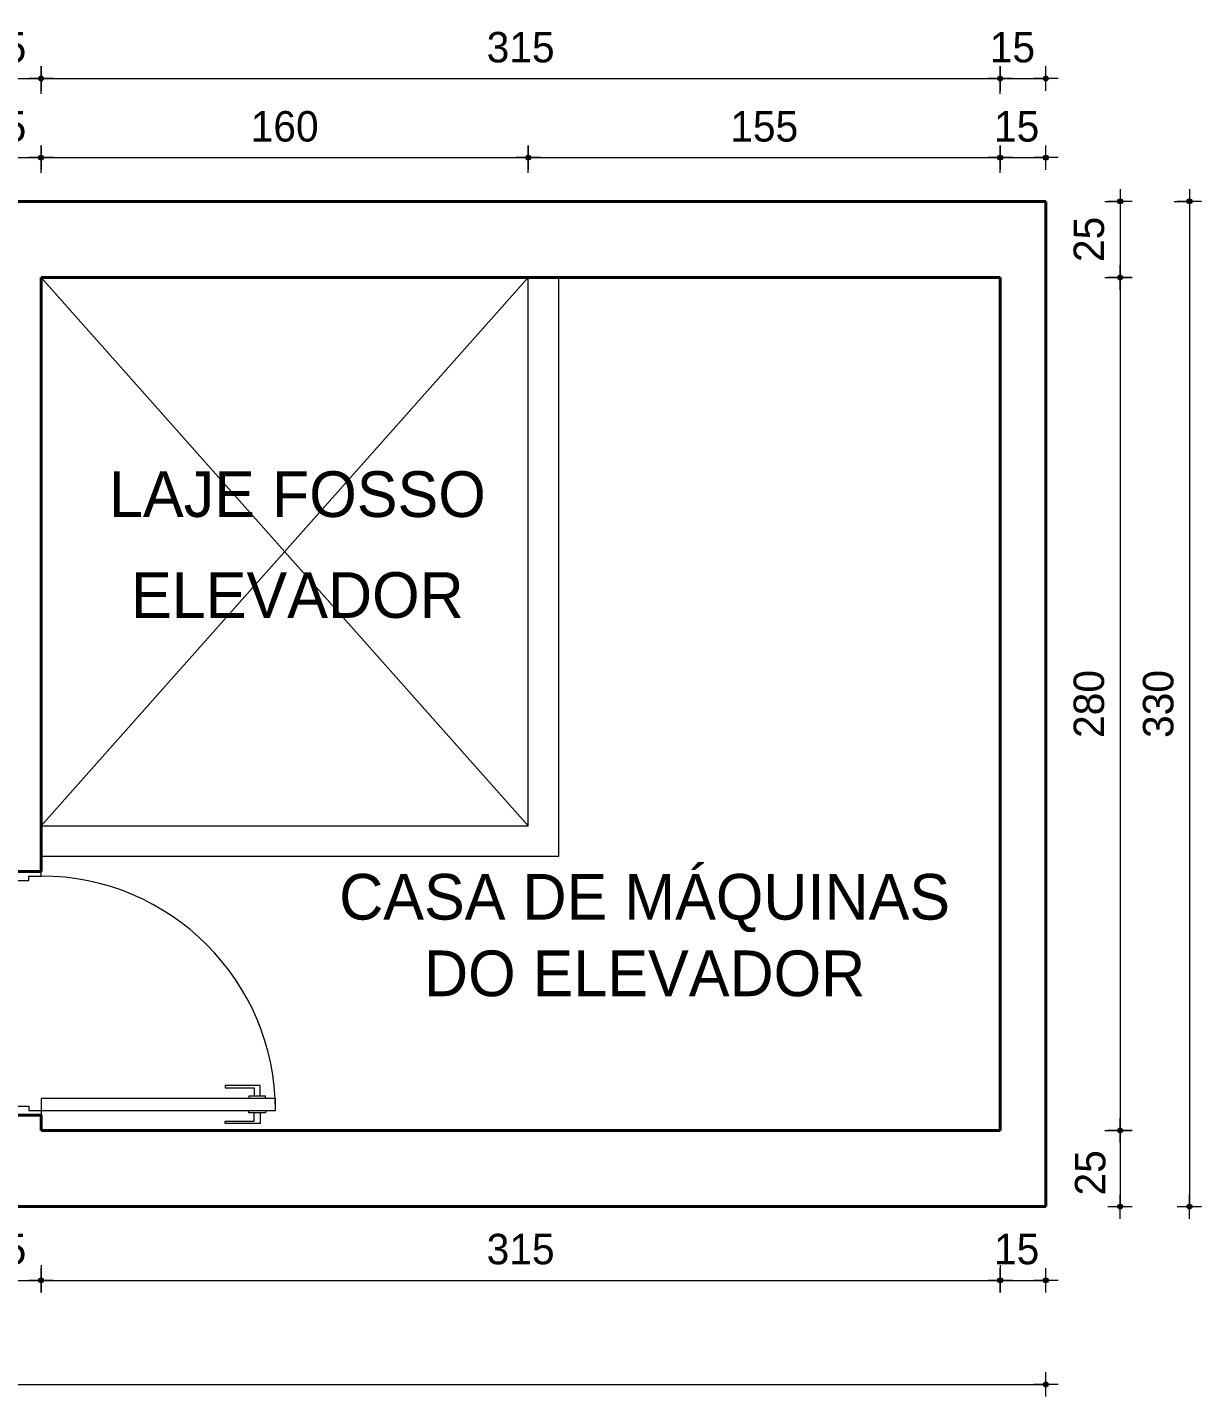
# Model space of a CAD drawing. Header units: millimetres. Extents: x 13204 to 24802, y 21209 to 40694.
# Drawn here: x 18572.7 to 18958.3, y 37624.4 to 38073.9 of the extents above; entities that cross this region are included whole.
import ezdxf
from ezdxf.enums import TextEntityAlignment as Align

# ---------------------------------------------------------------- set-up
doc = ezdxf.new("R2010")
doc.units = ezdxf.units.MM
for name, color, linetype, lineweight in [('COTAS', 30, 'Continuous', 5), ('Esquadrias', 2, 'Continuous', 20), ('PAREDE', 1, 'Continuous', 40), ('Paredes', 1, 'Continuous', 40), ('PISO', 5, 'Continuous', 5), ('TEXTO', 4, 'Continuous', 5)]:
    doc.layers.add(name, color=color, linetype=linetype, lineweight=lineweight)
doc.styles.add('LANA', font='stylu.ttf')
doc.dimstyles.new('COTA 50', dxfattribs={"dimscale": 0, "dimtxt": 10, "dimasz": 0.5, "dimexe": 1.25, "dimexo": 5, "dimgap": 5, "dimtad": 1, "dimdec": 0, "dimtxsty": 'LANA', "dimblk": 'cota', "dimcen": 2.5, "dimse2": 1, "dimclrd": 256, "dimclre": 256, "dimclrt": 256, "dimaunit": 1, "dimadec": 0, "dimazin": 0, "dimtfac": 1, "dimtdec": 0, "dimtmove": 0, "dimatfit": 3, "dimldrblk": 'DOTSMALL', "dimfxl": 5, "dimfxlon": 1, "dimtzin": 9, "dimlwd": -1, "dimlwe": -1, "dimarcsym": 0})

# ---------------------------------------------------------------- blocks, each defined once
blk = doc.blocks.new('*U118', base_point=(59980.12, 15592.17))
at = {"layer": 'Esquadrias'}
for p, q in [((59978.62, 15669.17), (59974.62, 15669.17)), ((59974.62, 15669.17), (59974.62, 15592.17)), ((59978.62, 15592.17), (59978.62, 15669.17)), ((59974.62, 15665.92), (59973.87, 15665.92)), ((59973.87, 15665.92), (59973.87, 15660.42)), ((59978.62, 15665.92), (59979.37, 15665.92)), ((59979.37, 15665.92), (59979.37, 15660.42)), ((59973.87, 15664.17), (59970.37, 15664.17)), ((59970.37, 15664.17), (59970.37, 15652.67)), ((59971.12, 15652.67), (59971.12, 15662.17)), ((59971.12, 15662.17), (59973.87, 15662.17)), ((59973.87, 15660.42), (59974.62, 15660.42)), ((59979.37, 15660.42), (59978.62, 15660.42)), ((59979.37, 15664.17), (59982.87, 15664.17)), ((59982.12, 15662.17), (59979.37, 15662.17)), ((59982.12, 15652.67), (59982.12, 15662.17)), ((59982.87, 15664.17), (59982.87, 15652.67)), ((59970.37, 15652.67), (59971.12, 15652.67)), ((59982.87, 15652.67), (59982.12, 15652.67)), ((59901.62, 15592.17), (59900.12, 15592.17)), ((59901.62, 15588.17), (59901.62, 15592.17)), ((59903.12, 15588.17), (59901.62, 15588.17)), ((59903.12, 15567.62), (59903.12, 15588.17)), ((59974.62, 15592.17), (59978.62, 15592.17)), ((59977.12, 15567.62), (59977.12, 15588.17)), ((59977.12, 15588.17), (59978.62, 15588.17)), ((59978.62, 15592.17), (59980.12, 15592.17)), ((59978.62, 15588.17), (59978.62, 15592.17)), ((59900.12, 15567.62), (59903.12, 15567.62)), ((59980.12, 15567.62), (59977.12, 15567.62))]:
    blk.add_line(p, q, dxfattribs=at)
at = {"layer": 'Esquadrias', "color": 0}
for p, q in [((59900.12, 15567.62), (59900.12, 15567.62)), ((59980.12, 15567.62), (59900.12, 15567.62)), ((59980.12, 15567.62), (59980.12, 15567.62))]:
    blk.add_line(p, q, dxfattribs=at)
blk.add_arc((59978.62, 15592.17), 77, 90, 180, dxfattribs=at)
blk = doc.blocks.new('cota')
at = {"layer": 'COTAS'}
blk.add_hatch(color=256, dxfattribs=at).paths.add_polyline_path([(-1.6, 0, 1), (1.6, 0, 1)])
for points in [[(-1.6, 0), (-8, 0)], [(0, 1.6), (0, 8)], [(8, 0), (1.6, 0)], [(0, -8), (0, -1.6)]]:
    blk.add_lwpolyline(points, dxfattribs=at)
blk.add_circle((0, 0), 1.6, dxfattribs=at)
blk = doc.blocks.new('*D811')
at = {"layer": 'COTAS', "transparency": 16777216}
for p, q in [((18552.63, 38026.15), (18552.63, 38032.4)), ((18553.13, 38031.15), (18576.68, 38031.15))]:
    blk.add_line(p, q, dxfattribs=at)
at = {"layer": 'Defpoints', "color": 0, "transparency": 16777216}
for p in [(18577.18, 38031.15), (18552.63, 37991.81), (18577.18, 37991.81)]:
    blk.add_point(p, dxfattribs=at)
at = {"layer": 'COTAS', "transparency": 16777216, "xscale": 0.5, "yscale": 0.5, "zscale": 0.5, "rotation": 180}
blk.add_blockref('cota', (18552.63, 38031.15), dxfattribs=at)
at = {"layer": 'COTAS', "transparency": 16777216, "xscale": 0.5, "yscale": 0.5, "zscale": 0.5}
blk.add_blockref('cota', (18577.18, 38031.15), dxfattribs=at)
at = {"layer": 'COTAS', "transparency": 16777216, "insert": (18564.9, 38041.36), "char_height": 10, "attachment_point": 5, "style": 'LANA'}
blk.add_mtext('25', dxfattribs=at)
blk = doc.blocks.new('_DotSmall')
at = {"layer": 'PAREDE', "color": 0, "const_width": 0.5}
blk.add_lwpolyline([(-0.0625, 0, 1), (0.0625, 0, 1)], format="xyb", close=True, dxfattribs=at)
blk = doc.blocks.new('*D812')
at = {"layer": 'COTAS', "transparency": 16777216}
for p, q in [((18577.18, 38026.15), (18577.18, 38032.4)), ((18577.68, 38031.15), (18736.68, 38031.15))]:
    blk.add_line(p, q, dxfattribs=at)
at = {"layer": 'Defpoints', "color": 0, "transparency": 16777216}
for p in [(18737.18, 38031.15), (18577.18, 37991.81), (18737.18, 37991.81)]:
    blk.add_point(p, dxfattribs=at)
at = {"layer": 'COTAS', "transparency": 16777216, "xscale": 0.5, "yscale": 0.5, "zscale": 0.5, "rotation": 180}
blk.add_blockref('cota', (18577.18, 38031.15), dxfattribs=at)
at = {"layer": 'COTAS', "transparency": 16777216, "xscale": 0.5, "yscale": 0.5, "zscale": 0.5}
blk.add_blockref('cota', (18737.18, 38031.15), dxfattribs=at)
at = {"layer": 'COTAS', "transparency": 16777216, "insert": (18657.18, 38041.37), "char_height": 10, "attachment_point": 5, "style": 'LANA'}
blk.add_mtext('160', dxfattribs=at)
blk = doc.blocks.new('*D813')
at = {"layer": 'COTAS', "transparency": 16777216}
for p, q in [((18737.18, 38026.15), (18737.18, 38032.4)), ((18737.68, 38031.15), (18891.68, 38031.15))]:
    blk.add_line(p, q, dxfattribs=at)
at = {"layer": 'Defpoints', "color": 0, "transparency": 16777216}
for p in [(18892.18, 38031.15), (18737.18, 37991.81), (18892.18, 37991.81)]:
    blk.add_point(p, dxfattribs=at)
at = {"layer": 'COTAS', "transparency": 16777216, "xscale": 0.5, "yscale": 0.5, "zscale": 0.5, "rotation": 180}
blk.add_blockref('cota', (18737.18, 38031.15), dxfattribs=at)
at = {"layer": 'COTAS', "transparency": 16777216, "xscale": 0.5, "yscale": 0.5, "zscale": 0.5}
blk.add_blockref('cota', (18892.18, 38031.15), dxfattribs=at)
at = {"layer": 'COTAS', "transparency": 16777216, "insert": (18814.68, 38041.36), "char_height": 10, "attachment_point": 5, "style": 'LANA'}
blk.add_mtext('155', dxfattribs=at)
blk = doc.blocks.new('*D814')
at = {"layer": 'COTAS', "transparency": 16777216}
for p, q in [((18892.18, 38026.15), (18892.18, 38032.4)), ((18892.68, 38031.15), (18906.68, 38031.15))]:
    blk.add_line(p, q, dxfattribs=at)
at = {"layer": 'Defpoints', "color": 0, "transparency": 16777216}
for p in [(18907.18, 38031.15), (18907.18, 38016.81), (18892.18, 37991.81)]:
    blk.add_point(p, dxfattribs=at)
at = {"layer": 'COTAS', "transparency": 16777216, "xscale": 0.5, "yscale": 0.5, "zscale": 0.5, "rotation": 180}
blk.add_blockref('cota', (18892.18, 38031.15), dxfattribs=at)
at = {"layer": 'COTAS', "transparency": 16777216, "xscale": 0.5, "yscale": 0.5, "zscale": 0.5}
blk.add_blockref('cota', (18907.18, 38031.15), dxfattribs=at)
at = {"layer": 'COTAS', "transparency": 16777216, "insert": (18897.58, 38041.36), "char_height": 10, "attachment_point": 5, "style": 'LANA'}
blk.add_mtext('15', dxfattribs=at)
blk = doc.blocks.new('*D828')
at = {"layer": 'COTAS', "transparency": 16777216}
for p, q in [((18552.63, 37667.59), (18552.63, 37661.34)), ((18553.13, 37662.59), (18576.68, 37662.59))]:
    blk.add_line(p, q, dxfattribs=at)
at = {"layer": 'Defpoints', "color": 0, "transparency": 16777216}
for p in [(18552.63, 37711.81), (18577.18, 37711.81), (18577.18, 37662.59)]:
    blk.add_point(p, dxfattribs=at)
at = {"layer": 'COTAS', "transparency": 16777216, "xscale": 0.5, "yscale": 0.5, "zscale": 0.5, "rotation": 180}
blk.add_blockref('cota', (18552.63, 37662.59), dxfattribs=at)
at = {"layer": 'COTAS', "transparency": 16777216, "xscale": 0.5, "yscale": 0.5, "zscale": 0.5}
blk.add_blockref('cota', (18577.18, 37662.59), dxfattribs=at)
at = {"layer": 'COTAS', "transparency": 16777216, "insert": (18564.9, 37672.8), "char_height": 10, "attachment_point": 5, "style": 'LANA'}
blk.add_mtext('25', dxfattribs=at)
blk = doc.blocks.new('*D829')
at = {"layer": 'COTAS', "transparency": 16777216}
for p, q in [((18577.18, 37667.59), (18577.18, 37661.34)), ((18577.68, 37662.59), (18891.68, 37662.59))]:
    blk.add_line(p, q, dxfattribs=at)
at = {"layer": 'Defpoints', "color": 0, "transparency": 16777216}
for p in [(18577.18, 37711.81), (18892.18, 37711.81), (18892.18, 37662.59)]:
    blk.add_point(p, dxfattribs=at)
at = {"layer": 'COTAS', "transparency": 16777216, "xscale": 0.5, "yscale": 0.5, "zscale": 0.5, "rotation": 180}
blk.add_blockref('cota', (18577.18, 37662.59), dxfattribs=at)
at = {"layer": 'COTAS', "transparency": 16777216, "xscale": 0.5, "yscale": 0.5, "zscale": 0.5}
blk.add_blockref('cota', (18892.18, 37662.59), dxfattribs=at)
at = {"layer": 'COTAS', "transparency": 16777216, "insert": (18734.68, 37672.8), "char_height": 10, "attachment_point": 5, "style": 'LANA'}
blk.add_mtext('315', dxfattribs=at)
blk = doc.blocks.new('*D830')
at = {"layer": 'COTAS', "transparency": 16777216}
for p, q in [((18892.18, 37667.59), (18892.18, 37661.34)), ((18892.68, 37662.59), (18906.68, 37662.59))]:
    blk.add_line(p, q, dxfattribs=at)
at = {"layer": 'Defpoints', "color": 0, "transparency": 16777216}
for p in [(18892.18, 37711.81), (18907.18, 37686.81), (18907.18, 37662.59)]:
    blk.add_point(p, dxfattribs=at)
at = {"layer": 'COTAS', "transparency": 16777216, "xscale": 0.5, "yscale": 0.5, "zscale": 0.5, "rotation": 180}
blk.add_blockref('cota', (18892.18, 37662.59), dxfattribs=at)
at = {"layer": 'COTAS', "transparency": 16777216, "xscale": 0.5, "yscale": 0.5, "zscale": 0.5}
blk.add_blockref('cota', (18907.18, 37662.59), dxfattribs=at)
at = {"layer": 'COTAS', "transparency": 16777216, "insert": (18897.58, 37672.8), "char_height": 10, "attachment_point": 5, "style": 'LANA'}
blk.add_mtext('15', dxfattribs=at)
blk = doc.blocks.new('*D795')
at = {"layer": 'COTAS', "transparency": 16777216}
for p, q in [((18926.56, 38016.81), (18932.81, 38016.81)), ((18931.56, 38016.31), (18931.56, 37992.31))]:
    blk.add_line(p, q, dxfattribs=at)
at = {"layer": 'Defpoints', "color": 0, "transparency": 16777216}
for p in [(18907.18, 38016.81), (18892.18, 37991.81), (18931.56, 37991.81)]:
    blk.add_point(p, dxfattribs=at)
at = {"layer": 'COTAS', "transparency": 16777216, "xscale": 0.5, "yscale": 0.5, "zscale": 0.5}
for p, rotation in [((18931.56, 38016.81), 90), ((18931.56, 37991.81), 270)]:
    blk.add_blockref('cota', p, dxfattribs=dict(at, rotation=rotation))
at = {"layer": 'COTAS', "transparency": 16777216, "insert": (18921.35, 38004.31), "char_height": 10, "attachment_point": 5, "rotation": 90, "style": 'LANA'}
blk.add_mtext('25', dxfattribs=at)
blk = doc.blocks.new('*D796')
at = {"layer": 'COTAS', "transparency": 16777216}
for p, q in [((18926.56, 37991.81), (18932.81, 37991.81)), ((18931.56, 37991.31), (18931.56, 37712.31))]:
    blk.add_line(p, q, dxfattribs=at)
at = {"layer": 'Defpoints', "color": 0, "transparency": 16777216}
for p in [(18892.18, 37991.81), (18892.18, 37711.81), (18931.56, 37711.81)]:
    blk.add_point(p, dxfattribs=at)
at = {"layer": 'COTAS', "transparency": 16777216, "xscale": 0.5, "yscale": 0.5, "zscale": 0.5}
for p, rotation in [((18931.56, 37991.81), 90), ((18931.56, 37711.81), 270)]:
    blk.add_blockref('cota', p, dxfattribs=dict(at, rotation=rotation))
at = {"layer": 'COTAS', "transparency": 16777216, "insert": (18921.35, 37851.81), "char_height": 10, "attachment_point": 5, "rotation": 90, "style": 'LANA'}
blk.add_mtext('280', dxfattribs=at)
blk = doc.blocks.new('*D797')
at = {"layer": 'COTAS', "transparency": 16777216}
for p, q in [((18926.56, 37711.81), (18932.81, 37711.81)), ((18931.56, 37711.31), (18931.56, 37687.31))]:
    blk.add_line(p, q, dxfattribs=at)
at = {"layer": 'Defpoints', "color": 0, "transparency": 16777216}
for p in [(18892.18, 37711.81), (18907.18, 37686.81), (18931.56, 37686.81)]:
    blk.add_point(p, dxfattribs=at)
at = {"layer": 'COTAS', "transparency": 16777216, "xscale": 0.5, "yscale": 0.5, "zscale": 0.5}
for p, rotation in [((18931.56, 37711.81), 90), ((18931.56, 37686.81), 270)]:
    blk.add_blockref('cota', p, dxfattribs=dict(at, rotation=rotation))
at = {"layer": 'COTAS', "transparency": 16777216, "insert": (18921.78, 37697.88), "char_height": 10, "attachment_point": 5, "rotation": 90, "style": 'LANA'}
blk.add_mtext('25', dxfattribs=at)
blk = doc.blocks.new('*D798')
at = {"layer": 'COTAS', "transparency": 16777216}
for p, q in [((18949.32, 38016.81), (18955.57, 38016.81)), ((18954.32, 38016.31), (18954.32, 37687.31))]:
    blk.add_line(p, q, dxfattribs=at)
at = {"layer": 'Defpoints', "color": 0, "transparency": 16777216}
for p in [(18907.18, 38016.81), (18907.18, 37686.81), (18954.32, 37686.81)]:
    blk.add_point(p, dxfattribs=at)
at = {"layer": 'COTAS', "transparency": 16777216, "xscale": 0.5, "yscale": 0.5, "zscale": 0.5}
for p, rotation in [((18954.32, 38016.81), 90), ((18954.32, 37686.81), 270)]:
    blk.add_blockref('cota', p, dxfattribs=dict(at, rotation=rotation))
at = {"layer": 'COTAS', "transparency": 16777216, "insert": (18944.11, 37851.81), "char_height": 10, "attachment_point": 5, "rotation": 90, "style": 'LANA'}
blk.add_mtext('330', dxfattribs=at)
blk = doc.blocks.new('*D801')
at = {"layer": 'COTAS', "transparency": 16777216}
for p, q in [((18552.63, 38052.14), (18552.63, 38058.39)), ((18553.13, 38057.14), (18576.68, 38057.14))]:
    blk.add_line(p, q, dxfattribs=at)
at = {"layer": 'Defpoints', "color": 0, "transparency": 16777216}
for p in [(18577.18, 38057.14), (18552.63, 37991.81), (18577.18, 37991.81)]:
    blk.add_point(p, dxfattribs=at)
at = {"layer": 'COTAS', "transparency": 16777216, "xscale": 0.5, "yscale": 0.5, "zscale": 0.5, "rotation": 180}
blk.add_blockref('cota', (18552.63, 38057.14), dxfattribs=at)
at = {"layer": 'COTAS', "transparency": 16777216, "xscale": 0.5, "yscale": 0.5, "zscale": 0.5}
blk.add_blockref('cota', (18577.18, 38057.14), dxfattribs=at)
at = {"layer": 'COTAS', "transparency": 16777216, "insert": (18564.9, 38067.36), "char_height": 10, "attachment_point": 5, "style": 'LANA'}
blk.add_mtext('25', dxfattribs=at)
blk = doc.blocks.new('*D802')
at = {"layer": 'COTAS', "transparency": 16777216}
for p, q in [((18577.18, 38052.14), (18577.18, 38058.39)), ((18577.68, 38057.14), (18891.68, 38057.14))]:
    blk.add_line(p, q, dxfattribs=at)
at = {"layer": 'Defpoints', "color": 0, "transparency": 16777216}
for p in [(18892.18, 38057.14), (18577.18, 37991.81), (18892.18, 37991.81)]:
    blk.add_point(p, dxfattribs=at)
at = {"layer": 'COTAS', "transparency": 16777216, "xscale": 0.5, "yscale": 0.5, "zscale": 0.5, "rotation": 180}
blk.add_blockref('cota', (18577.18, 38057.14), dxfattribs=at)
at = {"layer": 'COTAS', "transparency": 16777216, "xscale": 0.5, "yscale": 0.5, "zscale": 0.5}
blk.add_blockref('cota', (18892.18, 38057.14), dxfattribs=at)
at = {"layer": 'COTAS', "transparency": 16777216, "insert": (18734.68, 38067.36), "char_height": 10, "attachment_point": 5, "style": 'LANA'}
blk.add_mtext('315', dxfattribs=at)
blk = doc.blocks.new('*D803')
at = {"layer": 'COTAS', "transparency": 16777216}
for p, q in [((18892.18, 38052.14), (18892.18, 38058.39)), ((18892.68, 38057.14), (18906.68, 38057.14))]:
    blk.add_line(p, q, dxfattribs=at)
at = {"layer": 'Defpoints', "color": 0, "transparency": 16777216}
for p in [(18907.18, 38057.14), (18907.18, 38016.81), (18892.18, 37991.81)]:
    blk.add_point(p, dxfattribs=at)
at = {"layer": 'COTAS', "transparency": 16777216, "xscale": 0.5, "yscale": 0.5, "zscale": 0.5, "rotation": 180}
blk.add_blockref('cota', (18892.18, 38057.14), dxfattribs=at)
at = {"layer": 'COTAS', "transparency": 16777216, "xscale": 0.5, "yscale": 0.5, "zscale": 0.5}
blk.add_blockref('cota', (18907.18, 38057.14), dxfattribs=at)
at = {"layer": 'COTAS', "transparency": 16777216, "insert": (18896.18, 38067.36), "char_height": 10, "attachment_point": 5, "style": 'LANA'}
blk.add_mtext('15', dxfattribs=at)
blk = doc.blocks.new('*D808')
at = {"layer": 'COTAS', "transparency": 16777216}
for p, q in [((18088.63, 37633.43), (18088.63, 37627.18)), ((18089.13, 37628.43), (18906.68, 37628.43))]:
    blk.add_line(p, q, dxfattribs=at)
at = {"layer": 'Defpoints', "color": 0, "transparency": 16777216}
for p in [(18088.63, 38016.81), (18907.18, 38016.81), (18907.18, 37628.43)]:
    blk.add_point(p, dxfattribs=at)
at = {"layer": 'COTAS', "transparency": 16777216, "xscale": 0.5, "yscale": 0.5, "zscale": 0.5, "rotation": 180}
blk.add_blockref('cota', (18088.63, 37628.43), dxfattribs=at)
at = {"layer": 'COTAS', "transparency": 16777216, "xscale": 0.5, "yscale": 0.5, "zscale": 0.5}
blk.add_blockref('cota', (18907.18, 37628.43), dxfattribs=at)
at = {"layer": 'COTAS', "transparency": 16777216, "insert": (18497.9, 37638.61), "char_height": 10, "attachment_point": 5, "style": 'LANA'}
blk.add_mtext('819', dxfattribs=at)

msp = doc.modelspace()

# ---------------------------------------------------------------- linework, layer by layer
at = {"layer": 'Esquadrias'}
for p, q in [((18737.18, 37811.81), (18737.18, 37991.81)), ((18747.18, 37801.81), (18747.18, 37991.81)), ((18577.18, 37811.81), (18737.18, 37811.81)), ((18577.18, 37801.81), (18747.18, 37801.81))]:
    msp.add_line(p, q, dxfattribs=at)
at = {"layer": 'PAREDE'}
for p, q in [((18892.18, 37991.81), (18577.18, 37991.81)), ((18577.18, 37991.81), (18577.18, 37796.81)), ((18577.18, 37796.81), (18552.63, 37796.81)), ((18577.18, 37716.81), (18552.63, 37716.81)), ((18577.18, 37716.81), (18577.18, 37711.81))]:
    msp.add_line(p, q, dxfattribs=at)
at = {"layer": 'Paredes'}
for p, q in [((18088.63, 38016.81), (18907.18, 38016.81)), ((18907.18, 37686.81), (18907.18, 38016.81)), ((18892.18, 37711.81), (18892.18, 37991.81)), ((18892.18, 37711.81), (18577.18, 37711.81)), ((18907.18, 37686.81), (18088.63, 37686.81))]:
    msp.add_line(p, q, dxfattribs=at)
at = {"layer": 'PISO'}
for p, q in [((18577.18, 37991.81), (18737.18, 37811.81)), ((18737.18, 37991.81), (18577.18, 37811.81))]:
    msp.add_line(p, q, dxfattribs=at)

# ---------------------------------------------------------------- block references
at = {"layer": 'Esquadrias', "color": 5, "rotation": 270}
msp.add_blockref('*U118', (18577.18, 37716.81), dxfattribs=at)

# ---------------------------------------------------------------- texts
at = {"layer": 'TEXTO', "style": 'LANA'}
for s, p in [('LAJE FOSSO', (18661.36, 37920.7)), ('CASA DE MÁQUINAS', (18775.4, 37788.41)), ('DO ELEVADOR', (18775.4, 37763.39))]:
    msp.add_text(s, height=15, dxfattribs=at).set_placement(p, align=Align.MIDDLE)
at = {"layer": 'TEXTO', "insert": (18661.36, 37887.46), "char_height": 15, "width": 175.9752, "attachment_point": 5, "style": 'LANA'}
msp.add_mtext('ELEVADOR', dxfattribs=at)

# ---------------------------------------------------------------- dimensions: what is measured, and where the dimension line sits
at = {"layer": 'COTAS'}
for base, p1, p2, picture, middle in [((18577.18, 38057.14), (18552.63, 37991.81), (18577.18, 37991.81), '*D801', (18564.9, 38057.14)), ((18907.18, 38057.14), (18892.18, 37991.81), (18907.18, 38016.81), '*D803', (18896.18, 38057.14)), ((18577.18, 38031.15), (18552.63, 37991.81), (18577.18, 37991.81), '*D811', (18564.9, 38031.15)), ((18907.18, 38031.15), (18892.18, 37991.81), (18907.18, 38016.81), '*D814', (18897.58, 38031.15)), ((18577.18, 37662.59), (18552.63, 37711.81), (18577.18, 37711.81), '*D828', (18564.9, 37662.59)), ((18907.18, 37662.59), (18892.18, 37711.81), (18907.18, 37686.81), '*D830', (18897.58, 37662.59))]:
    dim = msp.add_linear_dim(base=base, p1=p1, p2=p2, dimstyle='COTA 50', override={"dimscale": 1, "dimtmove": 1}, dxfattribs=at)
    dim.commit()
    dim.dimension.update_dxf_attribs({"geometry": picture, "text_midpoint": middle, "dimtype": 160})
for base, p1, p2, override, picture, middle in [((18892.18, 38057.14), (18577.18, 37991.81), (18892.18, 37991.81), {"dimscale": 1, "dimtmove": 1}, '*D802', (18734.68, 38067.36)), ((18737.18, 38031.15), (18577.18, 37991.81), (18737.18, 37991.81), {"dimscale": 1, "dimtmove": 1}, '*D812', (18657.18, 38041.37)), ((18892.18, 38031.15), (18737.18, 37991.81), (18892.18, 37991.81), {"dimscale": 1, "dimtmove": 1}, '*D813', (18814.68, 38041.36)), ((18907.18, 37628.43), (18088.63, 38016.81), (18907.18, 38016.81), {"dimscale": 1}, '*D808', (18497.9, 37638.61)), ((18892.18, 37662.59), (18577.18, 37711.81), (18892.18, 37711.81), {"dimscale": 1, "dimtmove": 1}, '*D829', (18734.68, 37672.8))]:
    dim = msp.add_linear_dim(base=base, p1=p1, p2=p2, dimstyle='COTA 50', override=override, dxfattribs=at)
    dim.commit()
    dim.dimension.update_dxf_attribs({"geometry": picture, "text_midpoint": middle})
for base, p1, p2, override, picture, middle in [((18931.56, 37991.81), (18907.18, 38016.81), (18892.18, 37991.81), {"dimscale": 1}, '*D795', (18931.56, 38004.31)), ((18931.56, 37686.81), (18892.18, 37711.81), (18907.18, 37686.81), {"dimscale": 1, "dimtmove": 1}, '*D797', (18931.99, 37697.88))]:
    dim = msp.add_linear_dim(base=base, p1=p1, p2=p2, angle=90, dimstyle='COTA 50', override=override, dxfattribs=at)
    dim.commit()
    dim.dimension.update_dxf_attribs({"geometry": picture, "text_midpoint": middle, "dimtype": 160})
for base, p1, p2, override, picture, middle in [((18954.32, 37686.81), (18907.18, 38016.81), (18907.18, 37686.81), {"dimscale": 1}, '*D798', (18944.11, 37851.81)), ((18931.56, 37711.81), (18892.18, 37991.81), (18892.18, 37711.81), {"dimscale": 1, "dimtmove": 1}, '*D796', (18921.35, 37851.81))]:
    dim = msp.add_linear_dim(base=base, p1=p1, p2=p2, angle=90, dimstyle='COTA 50', override=override, dxfattribs=at)
    dim.commit()
    dim.dimension.update_dxf_attribs({"geometry": picture, "text_midpoint": middle})

doc.saveas('drawing.dxf')
